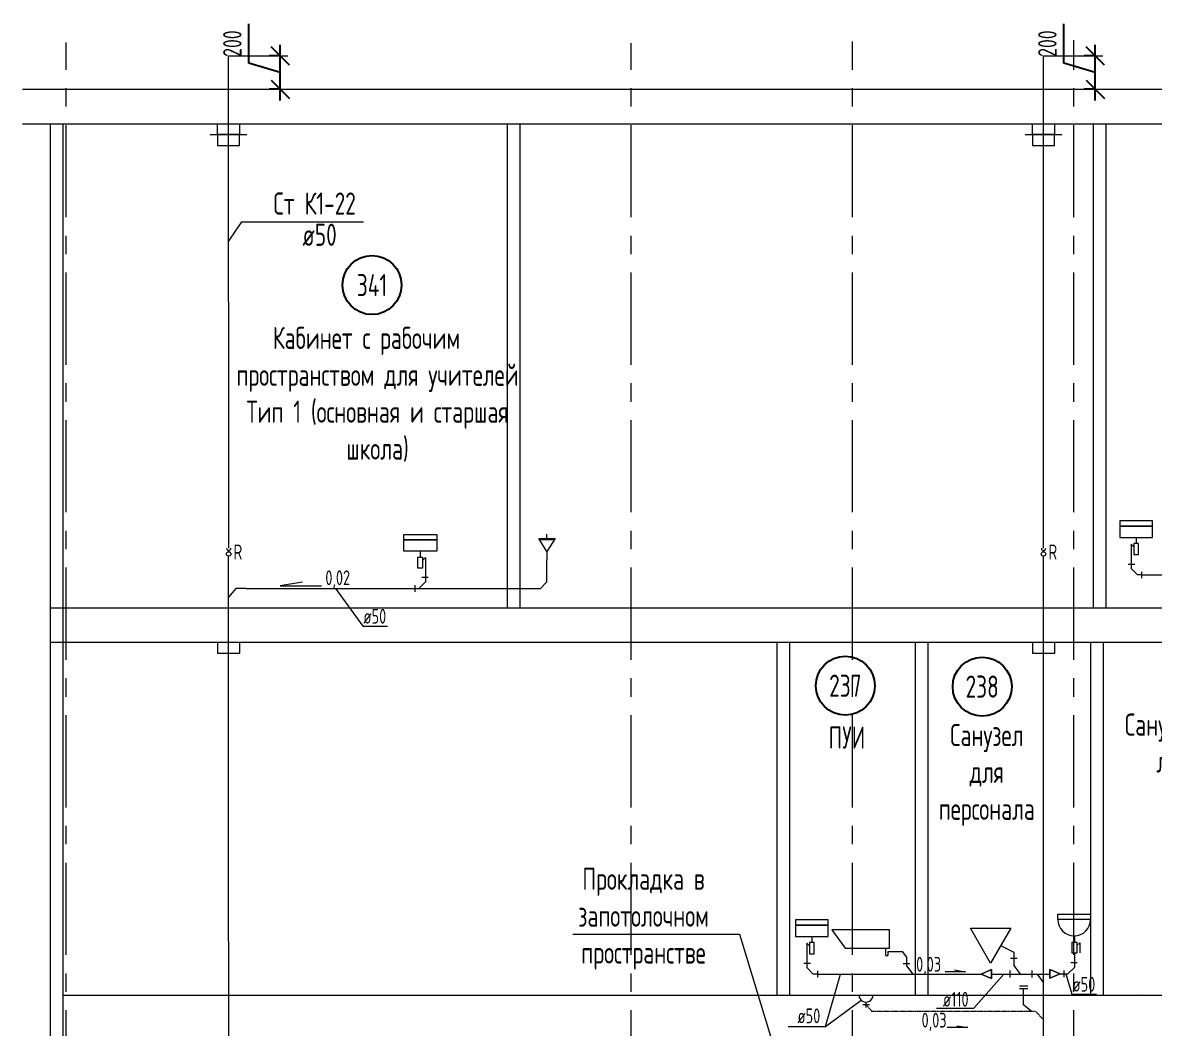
# Model space of a CAD drawing. Header units: millimetres. Extents: x -8689834 to 9419935, y -370377 to 166066.
# Drawn here: x -358874 to -343534, y -14357 to -723 of the extents above; entities that cross this region are included whole.
import ezdxf
from ezdxf.enums import TextEntityAlignment as Align

# ---------------------------------------------------------------- set-up
doc = ezdxf.new("R2010")
doc.units = ezdxf.units.MM
doc.header["$MEASUREMENT"] = 0
doc.linetypes.add('CENTER', pattern=[2, 1.25, -0.25, 0.25, -0.25])
doc.linetypes.add('gost5', pattern=[0.137795, 0.098425, -0.03937, 0, 0])
doc.layers.get('0').update_dxf_attribs({"color": 250, "lineweight": 9})
for name, color, linetype, lineweight in [('_0', 250, 'Continuous', 9), ('АР_Маркер экспликации', 239, 'Continuous', 13), ('АР_Номер помещения', 1, 'Continuous', 25), ('АР_Оси', 195, 'Continuous', 9), ('АР_Оси размеры', 164, 'Continuous', 9), ('АР_Помещения_площадь', 19, 'Continuous', 9), ('ВК_канализация', 32, 'Continuous', 30)]:
    doc.layers.add(name, color=color, linetype=linetype, lineweight=lineweight)
for name, color, linetype in [('PDF _0', 7, 'Continuous'), ('PDF __ВК-Text В1', 7, 'Continuous'), ('PDF __ВК-В1', 5, 'Continuous'), ('PDF __ВК-переход', 7, 'Continuous'), ('PDF __ВК-переход на SML', 3, 'Continuous'), ('PDF __ВК-питьевой фонтанчик', 7, 'Continuous'), ('PDF __ВК-противопожарные муфты', 1, 'Continuous'), ('PDF __ВК-размеры', 7, 'Continuous'), ('PDF __ВК-стены', 7, 'Continuous'), ('PDF __Сантехника', 7, 'Continuous'), ('АР_Таблицы', 250, 'Continuous')]:
    doc.layers.add(name, color=color, linetype=linetype)
doc.layers.add('PDF __ВК-К1', color=7, linetype='Continuous', true_color=0xb80000)
doc.styles.add('ISOCPEUR', font='isocpeur.ttf', dxfattribs={"width": 0.7})
doc.styles.get("Standard").update_dxf_attribs({"font": 'isocpeur.ttf', "width": 0.7})
doc.styles.add('ГОСТ 2.304', font='isocpeur.ttf', dxfattribs={"width": 0.7})
doc.dimstyles.new('СПДС', dxfattribs={"dimscale": 100, "dimtxt": 2.5, "dimasz": 2.5, "dimexe": 1.5, "dimexo": 0, "dimgap": 1, "dimtad": 1, "dimdec": 0, "dimrnd": 1, "dimtxsty": 'ГОСТ 2.304', "dimblk": 'OBLIQUE', "dimcen": 2.5, "dimdle": 1.5, "dimadec": 0, "dimazin": 2, "dimtfac": 0.75, "dimtdec": 0, "dimtmove": 1, "dimatfit": 3, "dimfxl": 1, "dimtolj": 1, "dimarcsym": 1})

# ---------------------------------------------------------------- blocks, each defined once
blk = doc.blocks.new('*U3341')
at = {"layer": 'АР_Номер помещения', "color": 7}
blk.add_circle((-15720, 4793), 400, dxfattribs=at)
at = {"layer": 'АР_Помещения_площадь', "color": 7}
blk.add_line((-13545, 633), (-13545, 633), dxfattribs=at)
at = {"color": 7, "style": 'ISOCPEUR', "width": 0.7, "flags": 1}
blk.add_attdef('КАТЕГОРИЯ', (-499, -2092), '', height=250, dxfattribs=at)
at = {"layer": 'АР_Номер помещения', "color": 7, "style": 'ISOCPEUR', "width": 0.7}
blk.add_attdef('НОМЕР_ПОМЕЩЕНИЯ', text='', height=300, dxfattribs=at).set_placement((-15720, 4793), align=Align.MIDDLE_CENTER)
at = {"layer": 'АР_Помещения_площадь', "color": 7, "lineweight": 30, "width": 0.7, "flags": 104}
blk.add_attdef('ИМЯ_ПОМЕЩЕНИЯ', text='', height=100, dxfattribs=at).set_placement((158, 1217), align=Align.MIDDLE_CENTER)
at = {"layer": 'АР_Помещения_площадь', "color": 7, "style": 'ISOCPEUR', "width": 0.7}
blk.add_attdef('ПЛОЩАДЬ_ПОМЕЩЕНИЯ', text='', height=200, dxfattribs=at).set_placement((-13540, 880), align=Align.MIDDLE_RIGHT)
blk = doc.blocks.new('*U3342')
at = {"layer": 'АР_Номер помещения', "color": 7}
blk.add_circle((-15720, 4793), 400, dxfattribs=at)
at = {"layer": 'АР_Помещения_площадь', "color": 7}
blk.add_line((-13545, 633), (-13545, 633), dxfattribs=at)
at = {"color": 7, "style": 'ISOCPEUR', "width": 0.7, "flags": 1}
blk.add_attdef('КАТЕГОРИЯ', (-499, -2092), '', height=250, dxfattribs=at)
at = {"layer": 'АР_Номер помещения', "color": 7, "style": 'ISOCPEUR', "width": 0.7}
blk.add_attdef('НОМЕР_ПОМЕЩЕНИЯ', text='', height=300, dxfattribs=at).set_placement((-15720, 4793), align=Align.MIDDLE_CENTER)
at = {"layer": 'АР_Помещения_площадь', "color": 7, "lineweight": 30, "width": 0.7, "flags": 104}
blk.add_attdef('ИМЯ_ПОМЕЩЕНИЯ', text='', height=100, dxfattribs=at).set_placement((158, 1217), align=Align.MIDDLE_CENTER)
at = {"layer": 'АР_Помещения_площадь', "color": 7, "style": 'ISOCPEUR', "width": 0.7}
blk.add_attdef('ПЛОЩАДЬ_ПОМЕЩЕНИЯ', text='', height=200, dxfattribs=at).set_placement((-13540, 880), align=Align.MIDDLE_RIGHT)
blk = doc.blocks.new('_Oblique')
at = {"color": 0, "linetype": 'ByBlock', "lineweight": -2}
blk.add_line((-0.5, -0.5), (0.5, 0.5), dxfattribs=at)
blk = doc.blocks.new('*D3393')
at = {"layer": 'АР_Оси размеры', "color": 0, "lineweight": -2, "ltscale": 100, "transparency": 16777216}
for p, q in [((-355807, -1273), (-355807, -741)), ((-355382, -1777), (-355382, -1024)), ((-355382, -1174), (-355532, -1174)), ((-355382, -1401), (-355807, -1273)), ((-355382, -1627), (-355532, -1627))]:
    blk.add_line(p, q, dxfattribs=at)
at = {"layer": 'АР_Оси размеры', "color": 0, "lineweight": -2, "ltscale": 100, "transparency": 16777216, "xscale": 250, "yscale": 250, "zscale": 250}
for p, rotation in [((-355382, -1174), 90), ((-355382, -1627), 270)]:
    blk.add_blockref('_Oblique', p, dxfattribs=dict(at, rotation=rotation))
at = {"layer": 'АР_Оси размеры', "color": 0, "lineweight": 13, "ltscale": 100, "transparency": 16777216, "insert": (-356032, -1007), "char_height": 250, "attachment_point": 5, "rotation": 90, "style": 'ГОСТ 2.304'}
blk.add_mtext('\\A1;200', dxfattribs=at)
blk = doc.blocks.new('*U3313')
at = {"layer": 'АР_Номер помещения', "color": 7}
blk.add_circle((-15720, 4793), 400, dxfattribs=at)
at = {"layer": 'АР_Помещения_площадь', "color": 7}
blk.add_line((-13545, 633), (-13545, 633), dxfattribs=at)
at = {"color": 7, "style": 'ISOCPEUR', "width": 0.7, "flags": 1}
blk.add_attdef('КАТЕГОРИЯ', (-499, -2092), '', height=250, dxfattribs=at)
at = {"layer": 'АР_Номер помещения', "color": 7, "style": 'ISOCPEUR', "width": 0.7}
blk.add_attdef('НОМЕР_ПОМЕЩЕНИЯ', text='', height=300, dxfattribs=at).set_placement((-15720, 4793), align=Align.MIDDLE_CENTER)
at = {"layer": 'АР_Помещения_площадь', "color": 7, "lineweight": 30, "width": 0.7, "flags": 104}
blk.add_attdef('ИМЯ_ПОМЕЩЕНИЯ', text='', height=100, dxfattribs=at).set_placement((158, 1217), align=Align.MIDDLE_CENTER)
at = {"layer": 'АР_Помещения_площадь', "color": 7, "style": 'ISOCPEUR', "width": 0.7}
blk.add_attdef('ПЛОЩАДЬ_ПОМЕЩЕНИЯ', text='', height=200, dxfattribs=at).set_placement((-13540, 880), align=Align.MIDDLE_RIGHT)
blk = doc.blocks.new('*D3394')
at = {"layer": 'АР_Оси размеры', "color": 0, "lineweight": -2, "ltscale": 100, "transparency": 16777216}
for p, q in [((-344759, -1273), (-344759, -741)), ((-344334, -1777), (-344334, -1024)), ((-344334, -1174), (-344484, -1174)), ((-344334, -1401), (-344759, -1273)), ((-344334, -1627), (-344484, -1627))]:
    blk.add_line(p, q, dxfattribs=at)
at = {"layer": 'АР_Оси размеры', "color": 0, "lineweight": -2, "ltscale": 100, "transparency": 16777216, "xscale": 250, "yscale": 250, "zscale": 250}
for p, rotation in [((-344334, -1174), 90), ((-344334, -1627), 270)]:
    blk.add_blockref('_Oblique', p, dxfattribs=dict(at, rotation=rotation))
at = {"layer": 'АР_Оси размеры', "color": 0, "lineweight": 13, "ltscale": 100, "transparency": 16777216, "insert": (-344984, -1007), "char_height": 250, "attachment_point": 5, "rotation": 90, "style": 'ГОСТ 2.304'}
blk.add_mtext('\\A1;200', dxfattribs=at)

msp = doc.modelspace()

# ---------------------------------------------------------------- linework, layer by layer
at = {"color": 244, "ltscale": 100, "true_color": 0x991b1e}
msp.add_lwpolyline([(-345124.4, -13620.2), (-344950, -13620.2)], dxfattribs=at)
at = {"layer": '_0', "color": 244, "ltscale": 500, "true_color": 0x991b1e}
for points in [[(-345362.1, -13780.6), (-345249.8, -13780.6)], [(-345362.3, -13816.2), (-345250, -13816.2)], [(-345204.9, -14124.4), (-345308, -14036.8), (-345306.1, -13816.2)]]:
    msp.add_lwpolyline(points, dxfattribs=at)
at = {"layer": 'PDF _0', "lineweight": 13}
for points in [[(-355280.5, -1275.7), (-355483.6, -1072.5)], [(-344232.7, -1275.7), (-344435.9, -1072.5)]]:
    msp.add_lwpolyline(points, dxfattribs=at)
at = {"layer": 'PDF _0', "color": 3, "lineweight": 13}
msp.add_arc((-347442.6, -13906.4), 95.2, 179.99999, 0.00001, dxfattribs=at)
msp.add_arc((-347442.6, -13906.4), 95.2, 179.99999, 0.00001, dxfattribs=at)
at = {"layer": 'PDF __ВК-Text В1', "lineweight": 13}
for points in [[(-355080.7, -8306.9), (-355381.3, -8357.7), (-354822.5, -8357.7)], [(-346241.2, -13565.4), (-346092.2, -13590.6), (-346369.1, -13590.6)], [(-346212, -14321), (-346063.1, -14346.1), (-346340, -14346.1)]]:
    msp.add_lwpolyline(points, dxfattribs=at)
at = {"layer": 'PDF __ВК-В1', "color": 244, "lineweight": 13, "true_color": 0x991b1e}
for points in [[(-356080.5, -7848.5), (-356081.8, -1174.1)], [(-345035.5, -7848.5), (-345036.9, -1174.1)], [(-356080.9, -18399.6), (-356081.5, -7955.2)], [(-345035.9, -18399.6), (-345036.9, -7955.2)], [(-351767.5, -8305.7), (-351767.5, -8305.7), (-351767.5, -8006.6)], [(-355850.8, -8396.1), (-353558.4, -8394.6)]]:
    msp.add_lwpolyline(points, dxfattribs=at)
at = {"layer": 'PDF __ВК-В1', "lineweight": 13}
msp.add_lwpolyline([(-351767.5, -7714.5), (-351767.5, -7659.5)], dxfattribs=at)
at = {"layer": 'PDF __ВК-К1', "color": 244, "lineweight": 13, "true_color": 0x991b1e}
for points in [[(-343850.4, -7930.9), (-343850.4, -8121.3)], [(-353414.4, -8115.2), (-353414.4, -8305.7)], [(-343888.5, -8062.1), (-343799.6, -8062.1)], [(-343706.4, -8210.2), (-343761.5, -8210.2), (-343850.4, -8121.3)], [(-353376.3, -8246.4), (-353465.2, -8246.4)], [(-343706.4, -8165.8), (-343706.4, -8254.7)], [(-353558.4, -8394.6), (-353503.3, -8394.6), (-353414.4, -8305.7)], [(-353558.4, -8350.1), (-353558.4, -8439)], [(-351911.4, -8394.6), (-351856.4, -8394.6), (-351767.5, -8305.7)], [(-348245.3, -13340.9), (-348245.3, -13531.3)], [(-346951.6, -13315.5), (-346892.3, -13391.7)], [(-345440.4, -13323.9), (-345440.4, -13505.9)], [(-344616.4, -13339.2), (-344616.4, -13529.7)], [(-348283.3, -13472.1), (-348194.5, -13472.1)], [(-346938.9, -13476.3), (-346850, -13476.3)], [(-346892.3, -13391.7), (-346892.3, -13510.2), (-346807.6, -13620.2)], [(-345482.7, -13404.4), (-345393.8, -13404.4)], [(-344578.3, -13470.4), (-344667.2, -13470.4)], [(-348101.3, -13620.2), (-348156.4, -13620.2), (-348245.3, -13531.3)], [(-348101.3, -13575.8), (-348101.3, -13664.7)], [(-345487, -13666.8), (-345487, -13573.7)], [(-345440.4, -13505.9), (-345351.5, -13620.2)], [(-345194.9, -13573.7), (-345194.9, -13666.8)], [(-344810.3, -13618.3), (-344705.3, -13618.6), (-344616.4, -13529.7)], [(-344760.3, -13574.1), (-344760.3, -13663)], [(-347393.9, -14039.8), (-347487.1, -14039.8)], [(-347393.9, -14039.8), (-347487.1, -14039.8)], [(-347440.5, -14073.6), (-347440.5, -14005.9)], [(-347440.5, -14073.6), (-347440.5, -14005.9)]]:
    msp.add_lwpolyline(points, dxfattribs=at)
at = {"layer": 'PDF __ВК-К1', "color": 244, "linetype": 'gost5', "lineweight": 13, "ltscale": 0.5, "true_color": 0x991b1e}
msp.add_lwpolyline([(-347440.5, -14039.8), (-347364.3, -14124.4), (-345146.9, -14124.4), (-345036.8, -14238.7)], dxfattribs=at)
at = {"layer": 'PDF __ВК-переход', "lineweight": 13}
for points in [[(-345740.5, -13679.5), (-345740.5, -13561), (-345880.2, -13620.2), (-345740.5, -13679.5), (-345740.5, -13561), (-345880.2, -13620.2), (-345740.5, -13679.5), (-345880.2, -13620.2), (-345740.5, -13561)], [(-344950.2, -13559.6), (-344949.8, -13678.1), (-344810.3, -13618.3), (-344950.2, -13559.6), (-344949.8, -13678.1), (-344810.3, -13618.3), (-344950.2, -13559.6), (-344810.3, -13618.3), (-344949.8, -13678.1)]]:
    msp.add_lwpolyline(points, close=True, dxfattribs=at)
at = {"layer": 'PDF __ВК-переход на SML', "lineweight": 13}
for points in [[(-356234.9, -2092.7), (-355934.4, -2092.7), (-355934.4, -2240.8), (-356234.9, -2240.8)], [(-345187.1, -2092.7), (-344886.6, -2092.7), (-344886.6, -2240.8), (-345187.1, -2240.8)]]:
    msp.add_lwpolyline(points, close=True, dxfattribs=at)
at = {"layer": 'PDF __ВК-питьевой фонтанчик', "lineweight": 13}
for points in [[(-351767.5, -7892.3), (-351877.5, -7714.5), (-351657.4, -7714.5), (-351767.5, -7892.3), (-351767.5, -8006.6)], [(-351864.8, -7731.4), (-351665.9, -7731.4)]]:
    msp.add_lwpolyline(points, dxfattribs=at)
at = {"layer": 'PDF __ВК-противопожарные муфты', "lineweight": 13}
for points in [[(-356332.3, -2240.8), (-356086.8, -2240.8), (-355837, -2240.8)], [(-356234.9, -2240.8), (-356234.9, -2389), (-355934.4, -2389), (-355934.4, -2240.8)], [(-345284.5, -2240.8), (-345039, -2240.8), (-344789.2, -2240.8)], [(-345187.1, -2240.8), (-345187.1, -2389), (-344886.6, -2389), (-344886.6, -2240.8)], [(-356329.2, -9122.9), (-356083.7, -9122.9), (-355833.9, -9122.9)], [(-356231.8, -9122.9), (-356231.8, -9271.1), (-355931.3, -9271.1), (-355931.3, -9122.9)], [(-345282.4, -9122.9), (-345036.9, -9122.9), (-344787.2, -9122.9)], [(-345185.1, -9122.9), (-345185.1, -9271.1), (-344884.5, -9271.1), (-344884.5, -9122.9)]]:
    msp.add_lwpolyline(points, dxfattribs=at)
at = {"layer": 'PDF __ВК-размеры', "lineweight": 13}
for points in [[(-356084.7, -1174.1), (-355280.5, -1174.1)], [(-345036.9, -1174.1), (-344232.7, -1174.1)]]:
    msp.add_lwpolyline(points, dxfattribs=at)
at = {"layer": 'PDF __ВК-стены', "color": 18, "lineweight": 13, "true_color": 0x000000}
for points in [[(-358874.2, -1627), (-286454.4, -1627)], [(-358874.2, -2092.7), (-286454.4, -2092.7)], [(-358500.8, -2092.7), (-358500.8, -24960.8)], [(-358331.5, -2092.7), (-358331.5, -24230.7)], [(-352305.4, -2092.7), (-352305.4, -8657.3)], [(-352136, -2092.7), (-352136, -8657.3)], [(-344362.6, -2092.7), (-344362.6, -8657.3)], [(-344193.2, -2092.7), (-344193.2, -8657.3)], [(-358500.8, -8657.3), (-278656.6, -8657.3)], [(-358497.7, -9122.9), (-278656.6, -9122.9)], [(-348649.6, -9122.9), (-348649.6, -13906.4)], [(-348480.2, -9122.9), (-348480.2, -13906.4)], [(-346775.3, -9122.9), (-346775.3, -13906.4)], [(-346606, -9122.9), (-346606, -13906.4)], [(-344397.7, -9122.9), (-344397.7, -13906.4)], [(-344228.3, -9122.9), (-344228.3, -13906.4)], [(-358331.5, -13906.4), (-278656.6, -13906.4)]]:
    msp.add_lwpolyline(points, dxfattribs=at)
at = {"layer": 'PDF __Сантехника', "lineweight": 13}
for points in [[(-343558.3, -7477.9), (-344002.7, -7477.9), (-344002.7, -7549.9), (-343558.3, -7549.9)], [(-353706.5, -7662.2), (-353262, -7662.2), (-353262, -7734.2), (-353706.5, -7734.2)], [(-343558.3, -7549.9), (-344002.7, -7549.9), (-344002.7, -7702.3), (-343558.3, -7702.3)], [(-353706.5, -7734.2), (-353262, -7734.2), (-353262, -7886.6), (-353706.5, -7886.6)], [(-343748.8, -7782.7), (-343812.3, -7782.7), (-343812.3, -7935.1), (-343748.8, -7935.1)], [(-353516, -7967), (-353452.5, -7967), (-353452.5, -8119.4), (-353516, -8119.4)], [(-344842.8, -12807.9), (-344398.4, -12807.9), (-344398.4, -12879.9), (-344842.8, -12879.9)], [(-347953.2, -12887.9), (-348397.6, -12887.9), (-348397.6, -12959.9), (-347953.2, -12959.9)], [(-347953.2, -12959.9), (-348397.6, -12959.9), (-348397.6, -13112.3), (-347953.2, -13112.3)], [(-347125.1, -13019.1), (-347904, -13019.1), (-347726.2, -13268.9), (-347125.1, -13268.9)], [(-345753.7, -13472.1), (-346024.6, -12998), (-345478.5, -12998)], [(-348143.7, -13192.7), (-348207.2, -13192.7), (-348207.2, -13345.1), (-348143.7, -13345.1)], [(-344648.1, -13186.8), (-344584.6, -13186.8), (-344584.6, -13339.2), (-344648.1, -13339.2)]]:
    msp.add_lwpolyline(points, close=True, dxfattribs=at)
for points in [[(-343812.3, -7829.3), (-343850.4, -7791.2), (-343850.4, -7930.9)], [(-343780.5, -7702.3), (-343780.5, -7782.7)], [(-353486.4, -7886.6), (-353486.4, -7967)], [(-353452.5, -8013.6), (-353414.4, -7975.5), (-353414.4, -8115.2)], [(-348175.4, -13112.3), (-348175.4, -13192.7)], [(-344618.5, -13106.4), (-344618.5, -13186.8)], [(-348207.2, -13239.3), (-348245.3, -13201.2), (-348245.3, -13340.9)], [(-347180.1, -13268.9), (-347180.1, -13353.6)], [(-347142, -13353.6), (-347142, -13315.5), (-346951.6, -13315.5)], [(-345618.2, -13235), (-345440.4, -13323.9)], [(-344584.6, -13233.3), (-344542.3, -13195.3), (-344542.3, -13334.9)]]:
    msp.add_lwpolyline(points, dxfattribs=at)
for centre, radius, start, end in [((-344620.6, -12879.9), 222.2, 180, 0), ((-347161.1, -13353.6), 19, 180.00002, 359.99998)]:
    msp.add_arc(centre, radius, start, end, dxfattribs=at)
at = {"layer": 'АР_Оси', "color": 18, "linetype": 'CENTER', "lineweight": 13, "ltscale": 1000, "true_color": 0x000000}
for p, q in [((-358282.6, -25361.3), (-358282.6, -990.8)), ((-350626.8, -25361.3), (-350626.8, -1000.2)), ((-347626.8, -25361.3), (-347626.8, -978)), ((-344626.8, -25361.3), (-344626.8, -962.7))]:
    msp.add_line(p, q, dxfattribs=at)
at = {"layer": 'ВК_канализация', "color": 18, "lineweight": 13, "ltscale": 500, "true_color": 0x000000}
for points in [[(-356081.8, -3690.9), (-355903.2, -3423.1), (-354255.6, -3423.1)], [(-354631.9, -8395.3), (-354263.6, -8903.3), (-353928.4, -8903.3)], [(-351417.5, -13077.8), (-349158.3, -13077.8), (-348685.2, -14626.8)], [(-347992.4, -14333.4), (-347787.9, -13620.2)], [(-346488.8, -14084), (-345982.3, -14084), (-345575.4, -13620.2)], [(-344732.8, -13618.6), (-344652.4, -13891.4), (-344317.2, -13891.4)], [(-348498.9, -14333.4), (-347992.4, -14333.4), (-347506.7, -13976.9)]]:
    msp.add_lwpolyline(points, dxfattribs=at)
at = {"layer": 'ВК_канализация', "color": 244, "lineweight": 13, "ltscale": 500, "true_color": 0x991b1e}
for points in [[(-356081.1, -7895.2), (-356080.9, -7878.5)], [(-345036.1, -7895.2), (-345035.9, -7878.5)], [(-343706.4, -8210.2), (-341216.5, -8210.7)], [(-355850.8, -8396.1), (-355983.2, -8396.1), (-356083.8, -8511.9)], [(-353503.3, -8394.6), (-351911.4, -8394.6)], [(-348101.3, -13620.2), (-345880.2, -13620.2)], [(-345740.5, -13620.2), (-345124.4, -13620.2), (-345036.9, -13741.6)]]:
    msp.add_lwpolyline(points, dxfattribs=at)
for centre in [(-356081.5, -7925.2), (-345036.5, -7925.2)]:
    msp.add_circle(centre, 30, dxfattribs=at)
for centre in [(-356080.5, -7848.5), (-345035.5, -7848.5)]:
    msp.add_arc(centre, 30, 179.27075, 359.27075, dxfattribs=at)

# ---------------------------------------------------------------- block references
at = {"layer": 'АР_Маркер экспликации', "color": 7, "lineweight": 13}
ref = msp.add_blockref('*U3313', (-338418.3, -9074.3), dxfattribs=at)
ref.add_attrib('НОМЕР_ПОМЕЩЕНИЯ', '341', dxfattribs={"layer": 'АР_Номер помещения', "color": 7, "height": 300, "style": 'ISOCPEUR', "width": 0.7}).set_placement((-354138.1, -4280.9), align=Align.MIDDLE_CENTER)
ref = msp.add_blockref('*U3342', (-332002.8, -14505.1), dxfattribs=at)
ref.add_attrib('НОМЕР_ПОМЕЩЕНИЯ', '237', dxfattribs={"layer": 'АР_Номер помещения', "color": 7, "height": 300, "style": 'ISOCPEUR', "width": 0.7}).set_placement((-347722.6, -9711.7), align=Align.MIDDLE_CENTER)
ref = msp.add_blockref('*U3341', (-330147.6, -14517.2), dxfattribs=at)
ref.add_attrib('НОМЕР_ПОМЕЩЕНИЯ', '238', dxfattribs={"layer": 'АР_Номер помещения', "color": 7, "height": 300, "style": 'ISOCPEUR', "width": 0.7}).set_placement((-345867.3, -9723.8), align=Align.MIDDLE_CENTER)

# ---------------------------------------------------------------- texts
at = {"layer": 'АР_Таблицы', "lineweight": 13, "ltscale": 100, "style": 'ISOCPEUR'}
for s, insert, char_height, width, attachment_point in [('\\pxi-1,l1,t1,5;Ст К1-22', (-355474.9, -3175.3), 300, 7500, 4), ('\\pxi-1,l1,t1,5;ø50', (-355081.3, -3598.8), 300, 7500, 4), ('\\pxi-1,l1,qc,t1,5;Кабинет с рабочим пространством для учителей Тип 1 (основная и старшая школа)', (-356311.7, -5761.4), 300, 4196.36, 4), ('\\pxi-1,l1,t1,5;0,02', (-354771.1, -8271.8), 200, 7500, 4), ('\\pxi-1,l1,t1,5;ø50', (-354255.9, -8770.7), 200, 7500, 4), ('\\pxi-1,l1,qc,t1,5;Санузел для девочек  с комнатой личной гигиены (основная и \\Pстаршая школа)', (-344248.2, -10779.9), 300, 5115.924, 4), ('\\pxi-1,l1,qc,t1,5;ПУИ', (-349799.4, -10414), 300, 4196.36, 4), ('\\pxi-1,l1,qc,t1,5;Санузел \\Pдля \\Pперсонала', (-347903.5, -10921), 300, 4196.36, 4), ('\\pxi-1,l1,t1,5;0,03', (-346424.8, -13511.6), 200, 7500, 6), ('\\pxi-1,l1,t1,5;ø50', (-344644.6, -13758.8), 200, 7500, 4), ('\\pxi-1,l1,t1,5;0,03', (-346350.8, -14269.2), 200, 7500, 6)]:
    msp.add_mtext(s, dxfattribs=dict(at, insert=insert, char_height=char_height, width=width, attachment_point=attachment_point))
at = {"layer": 'ВК_канализация', "color": 18, "lineweight": 13, "ltscale": 100, "true_color": 0x000000, "attachment_point": 4, "style": 'ISOCPEUR'}
for s, insert, char_height, width in [('R', (-356015, -7899.7), 205.4, 5730.034), ('R', (-344970, -7899.7), 205.4, 5730.034), ('\\pxqc;Прокладка в запотолочном пространстве', (-351625.6, -12869.7), 300, 2334.903), ('\\pxi-1,l1,t1,5;ø110', (-346399.8, -13962.7), 200, 7500), ('\\pxi-1,l1,t1,5;ø50', (-348371.8, -14187.3), 200, 7500)]:
    msp.add_mtext(s, dxfattribs=dict(at, insert=insert, char_height=char_height, width=width))

# ---------------------------------------------------------------- dimensions: what is measured, and where the dimension line sits
at = {"layer": 'АР_Оси размеры', "color": 18, "lineweight": 13, "ltscale": 100, "true_color": 0x000000}
for base, p1, p2, picture, middle in [((-355382.1, -1174.1), (-355382.1, -1627), (-355382.1, -1174.1), '*D3393', (-356032.1, -1173.1)), ((-344334.3, -1174.1), (-344334.3, -1627), (-344334.3, -1174.1), '*D3394', (-344984.3, -1173.1))]:
    dim = msp.add_linear_dim(base=base, p1=p1, p2=p2, angle=90, text='200', dimstyle='СПДС', dxfattribs=at)
    dim.commit()
    dim.dimension.update_dxf_attribs({"geometry": picture, "text_midpoint": middle})

doc.saveas('drawing.dxf')
